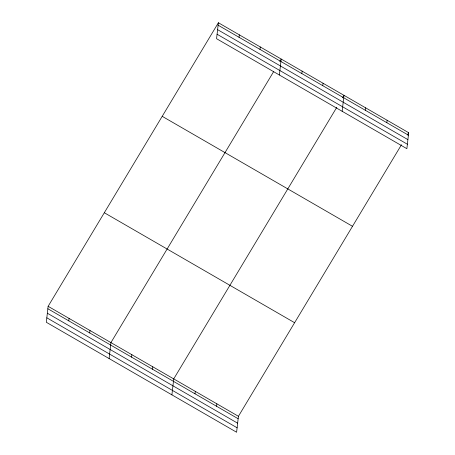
<?xml version="1.0" encoding="UTF-8"?>
<svg xmlns="http://www.w3.org/2000/svg" width="455" height="455" viewBox="0 0 455 455"><rect width="100%" height="100%" fill="white"/><g stroke="black" fill="none" stroke-linecap="round" stroke-linejoin="round"><path stroke-width="0.68" d="M218.394 22.75L216.574 38.709L406.867 148.688L408.687 132.724L218.394 22.75L48.133 306.312L46.313 322.276L236.606 432.25L238.426 416.291L401.481 144.724M68.79 320.855L69.063 318.409M89.72 332.952L89.999 330.506M109.109 358.568L110.929 342.604L273.626 71.64M131.586 357.147L131.859 354.701M152.516 369.244L152.795 366.798M171.905 394.86L173.725 378.896L336.78 107.329M195.013 393.808L195.292 391.363M239.046 37.293L239.324 34.847M216.58 406.269L216.859 403.824M259.981 49.39L260.26 46.945M279.37 75.001L281.19 59.042L279.751 61.442M301.841 73.585L302.12 71.139M322.777 85.682L323.056 83.237M342.166 111.293L343.986 95.334L342.547 97.734M365.274 110.241L365.553 107.801M386.841 122.708L387.12 120.262M407.242 135.124L408.687 132.724M218.116 25.196L408.408 135.169M217.609 29.655L407.896 139.628M217.086 34.25L407.373 144.229M162.207 116.326L352.5 226.3M104.32 212.735L294.613 322.714M48.133 306.312L238.426 416.291M47.855 308.757L238.147 418.731M47.348 313.216L237.635 423.195M46.825 317.812L237.112 427.791"/></g></svg>
